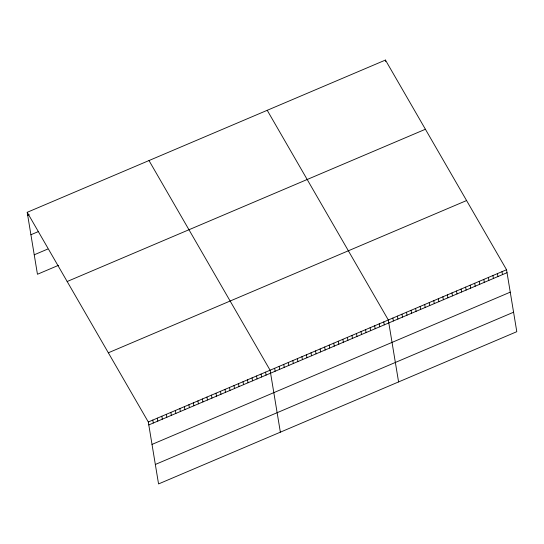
<?xml version="1.0" encoding="UTF-8"?>
<svg xmlns="http://www.w3.org/2000/svg" width="544" height="544" viewBox="0 0 544 544"><rect width="100%" height="100%" fill="white"/><g stroke="black" fill="none" stroke-linecap="round" stroke-linejoin="round"><path stroke-width="0.82" d="M27.2 212.316L385.444 60.064L506.546 269.736L516.8 331.684L158.556 483.936L148.301 421.981L27.2 212.316L37.454 274.264L58.507 265.322M27.69 215.268L29.192 214.635M30.913 234.743L38.434 231.547M34.231 254.796L47.763 249.05M67.164 281.506L425.408 129.254M108.338 352.791L466.582 200.546M148.301 421.981L506.546 269.736M148.791 424.939L507.035 272.687M152.014 444.407L510.258 292.155M155.332 464.467L513.577 312.215M267.226 110.31L388.321 319.974L398.582 381.922M149.002 160.555L270.103 370.219L280.357 432.167M501.996 271.667L502.486 274.618M497.447 273.598L497.937 276.549M492.905 275.529L493.394 278.487M488.356 277.46L488.845 280.418M483.806 279.392L484.296 282.35M479.264 281.33L479.754 284.281M474.715 283.261L475.204 286.212M470.166 285.192L470.655 288.143M465.623 287.123L466.113 290.081M461.074 289.054L461.564 292.012M456.525 290.992L457.014 293.944M451.982 292.924L452.472 295.875M447.433 294.855L447.923 297.806M442.884 296.786L443.374 299.737M438.342 298.717L438.831 301.675M433.792 300.648L434.282 303.606M429.243 302.586L429.733 305.538M385.444 60.064L385.689 61.547M424.701 304.518L425.19 307.469M420.152 306.449L420.641 309.4M415.602 308.38L416.092 311.338M411.06 310.311L411.55 313.269M406.511 312.242L407 315.2M401.962 314.18L402.451 317.132M397.419 316.112L397.909 319.063M392.87 318.043L393.36 320.994M383.778 321.905L384.268 324.863M379.229 323.843L379.719 326.794M374.68 325.774L375.17 328.726M370.138 327.706L370.627 330.657M365.588 329.637L366.078 332.588M361.039 331.568L361.529 334.526M356.497 333.499L356.986 336.457M351.948 335.437L352.437 338.388M347.398 337.368L347.888 340.32M342.856 339.3L343.346 342.251M338.307 341.231L338.796 344.189M333.758 343.162L334.247 346.12M329.215 345.093L329.705 348.051M324.666 347.031L325.156 349.982M320.117 348.962L320.606 351.914M315.574 350.894L316.064 353.845M311.025 352.825L311.515 355.783M306.476 354.756L306.966 357.714M301.934 356.694L302.423 359.645M297.384 358.625L297.874 361.576M292.835 360.556L293.325 363.508M288.293 362.488L288.782 365.439M283.744 364.419L284.233 367.377M279.194 366.35L279.684 369.308M274.652 368.288L275.135 371.239M265.588 372.137L266.077 375.088M261.079 374.054L261.569 377.006M256.571 375.972L257.06 378.923M252.056 377.89L252.545 380.841M247.547 379.8L248.037 382.758M243.032 381.718L243.522 384.676M238.524 383.636L239.013 386.594M234.015 385.553L234.498 388.511M229.5 387.471L229.99 390.429M224.992 389.388L225.481 392.346M220.476 391.306L220.966 394.264M215.968 393.224L216.458 396.175M211.453 395.141L211.942 398.092M206.944 397.059L207.434 400.01M202.436 398.976L202.926 401.928M197.921 400.894L198.41 403.845M193.412 402.812L193.902 405.763M188.897 404.729L189.387 407.68M184.389 406.647L184.878 409.598M179.88 408.564L180.363 411.516M175.365 410.482L175.855 413.433M170.857 412.4L171.346 415.351M166.342 414.31L166.831 417.268M161.833 416.228L162.323 419.186M157.318 418.146L157.808 421.104M152.81 420.063L153.299 423.021"/></g></svg>
